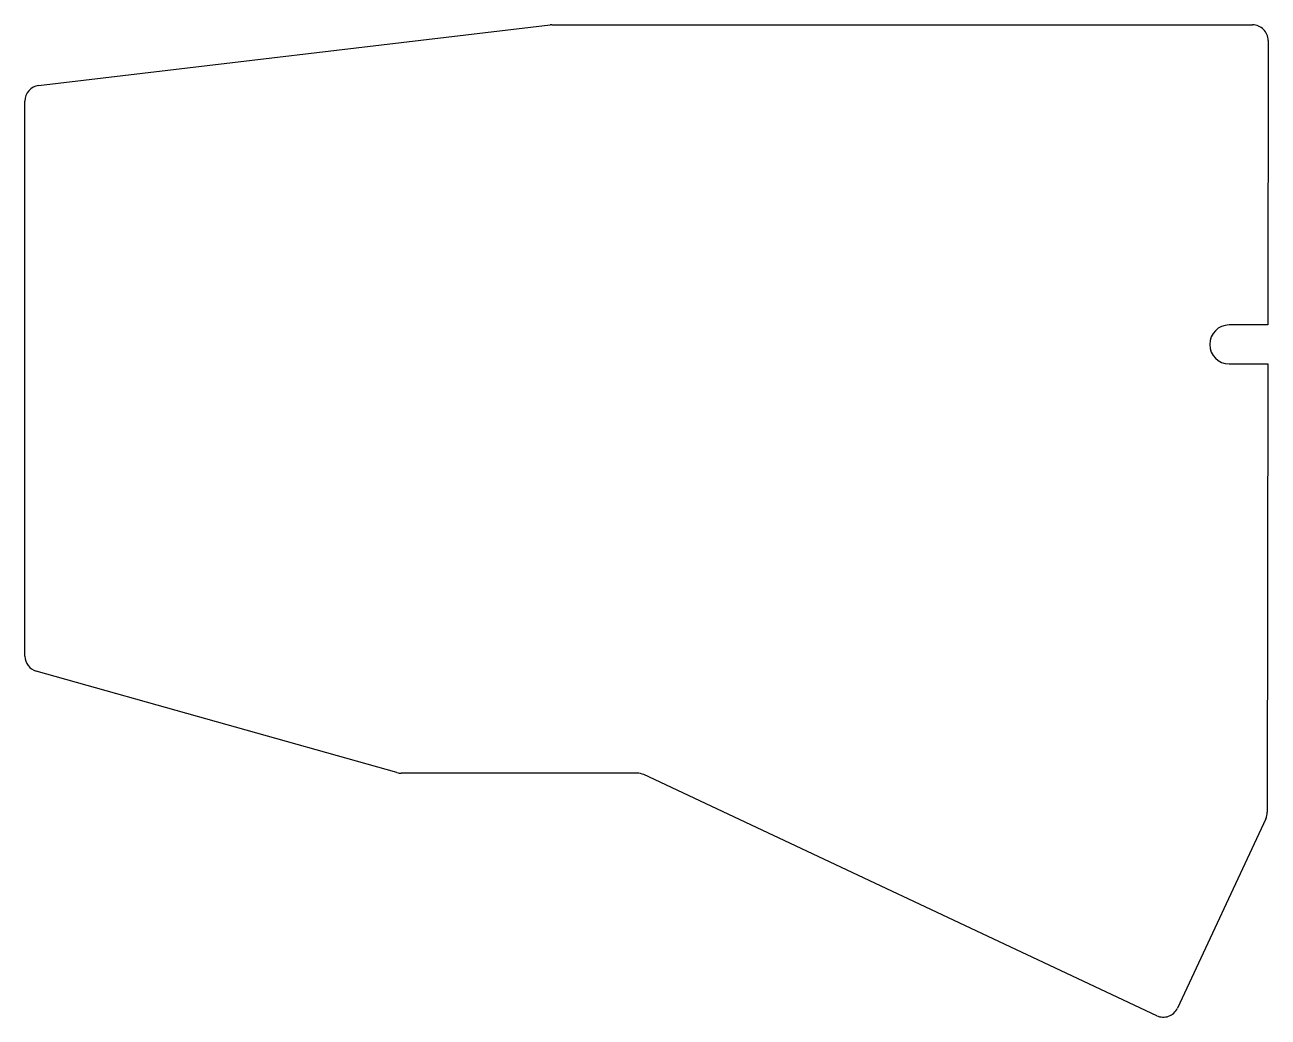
# Model space of a CAD drawing. Header units: millimetres. Extents: x 25 to 184, y -146 to -18.
import ezdxf

# ---------------------------------------------------------------- set-up
doc = ezdxf.new("R2010")
doc.units = ezdxf.units.MM

msp = doc.modelspace()

# ---------------------------------------------------------------- linework, layer by layer
for p, q in [((26.76, -26.29), (92.38, -18.51)), ((92.62, -18.5), (182.5, -18.5)), ((184.5, -20.5), (184.45, -57)), ((25, -99.48), (25, -28.28)), ((184.45, -57), (179.5, -57)), ((179.5, -62), (184.45, -62)), ((184.45, -62), (184.38, -119.51)), ((72.73, -114.43), (26.46, -101.41)), ((103.55, -114.5), (73.28, -114.5)), ((170.2, -145.61), (104.4, -114.69)), ((184.19, -120.35), (172.86, -144.64))]:
    msp.add_line(p, q)
for centre, radius, start, end in [((92.62, -20.5), 2, 90, 96.7591), ((182.5, -20.5), 2, 359.9293, 90), ((27, -28.28), 2, 96.7591, 180), ((179.5, -59.5), 2.5, 450, 630), ((27, -99.48), 2, 180, 254.2914), ((73.28, -112.5), 2, 254.2914, 270), ((103.55, -116.5), 2, 64.8305, 90), ((182.38, -119.51), 2, 335, 359.9293), ((171.05, -143.8), 2, 244.8305, 335)]:
    msp.add_arc(centre, radius, start, end)

doc.saveas('drawing.dxf')
